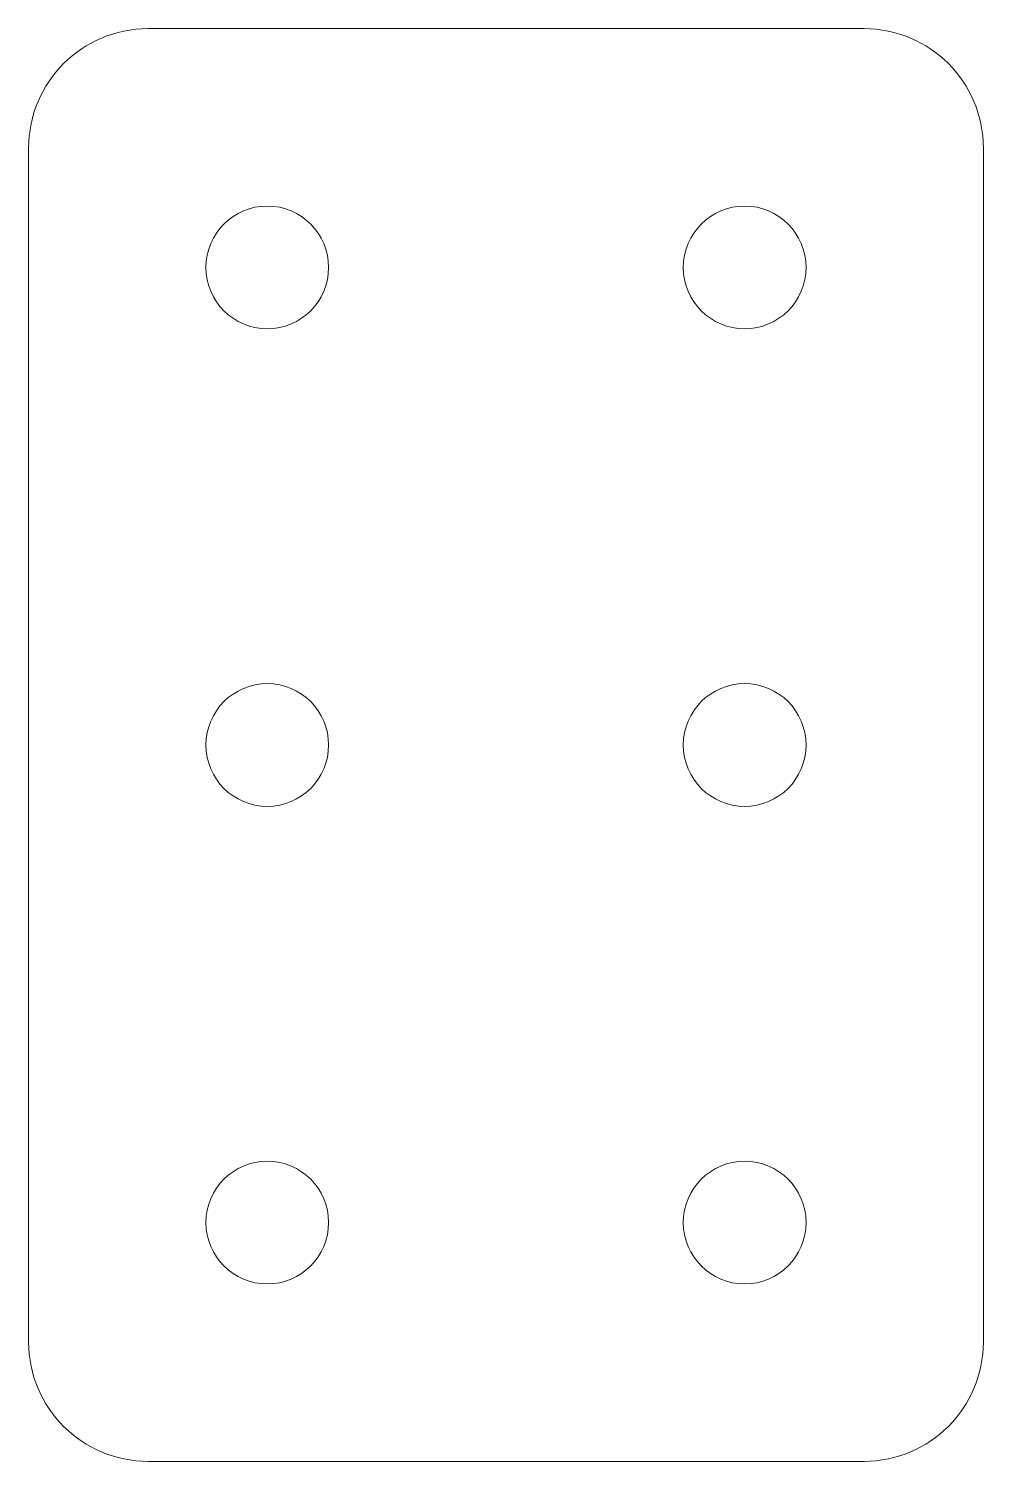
# Model space of a CAD drawing. Header units: inches. Extents: x 0.64 to 2.64, y 0.6 to 3.6.
import ezdxf

# ---------------------------------------------------------------- set-up
doc = ezdxf.new("R2010")
doc.units = ezdxf.units.IN
doc.header["$MEASUREMENT"] = 0

msp = doc.modelspace()

# ---------------------------------------------------------------- linework, layer by layer
at = {"color": 7, "linetype": 'Continuous', "lineweight": 15}
for p, q in [((2.388, 3.5977), (0.888, 3.5977)), ((0.638, 3.3477), (0.638, 0.8477)), ((2.638, 0.8477), (2.638, 3.3477)), ((0.888, 0.5977), (2.388, 0.5977))]:
    msp.add_line(p, q, dxfattribs=at)
for centre in [(1.138, 3.0977), (2.138, 3.0977), (1.138, 2.0977), (2.138, 2.0977), (1.138, 1.0977), (2.138, 1.0977)]:
    msp.add_circle(centre, 0.1285, dxfattribs=at)
for centre, start, end in [((0.888, 3.3477), 90, 180), ((2.388, 3.3477), 360, 90), ((0.888, 0.8477), 180, 270), ((2.388, 0.8477), 270, 0)]:
    msp.add_arc(centre, 0.25, start, end, dxfattribs=at)

doc.saveas('drawing.dxf')
